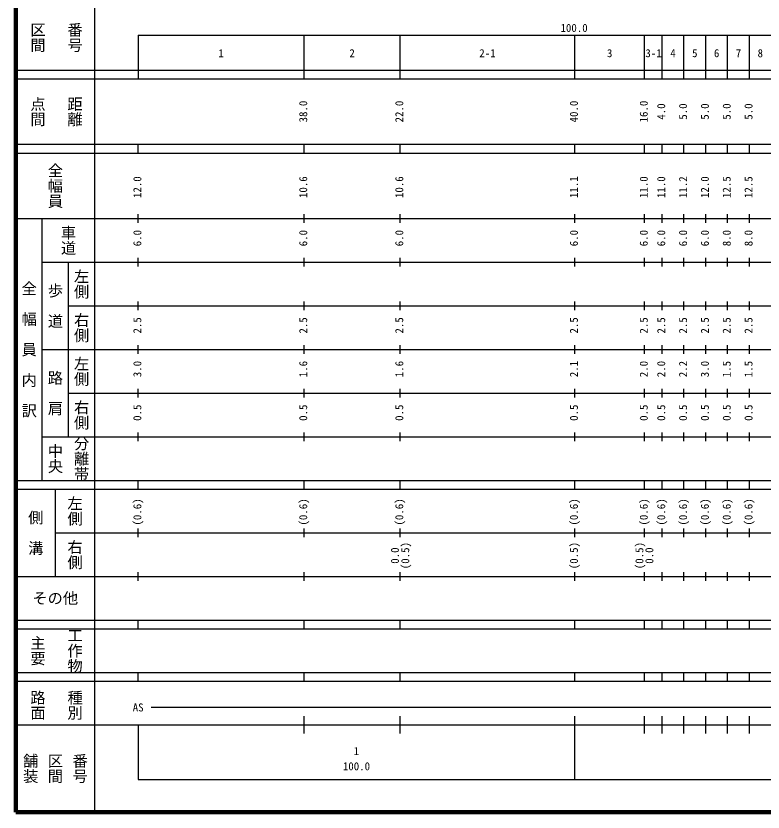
# Model space of a CAD drawing. Units: millimetres on the paper, enlarged 1000 times. Extents: x 40000 to 680000, y 20000 to 380000.
# Drawn here: x 40000 to 211136, y 20000 to 202409 of the extents above; entities that cross this region are included whole.
import ezdxf
from ezdxf.enums import TextEntityAlignment as Align

# ---------------------------------------------------------------- set-up
doc = ezdxf.new("R2010")
doc.units = ezdxf.units.MM
doc.header["$LTSCALE"] = 1000
doc.layers.add('M-TTL', color=2, linetype='Continuous', lineweight=140)
doc.layers.add('M-TTL-BAND', color=7, linetype='Continuous', lineweight=25)
doc.styles.add('@ＭＳ ゴシック', font='')
doc.styles.add('ＭＳ ゴシック', font='')
doc.styles.get('@ＭＳ ゴシック').set_extended_font_data('@MS Gothic')
doc.styles.get('ＭＳ ゴシック').set_extended_font_data('MS Gothic')

msp = doc.modelspace()

# ---------------------------------------------------------------- linework, layer by layer
at = {"layer": 'M-TTL'}
for p, q in [((40000, 380000), (40000, 20000)), ((40000, 20000), (680000, 20000))]:
    msp.add_line(p, q, dxfattribs=at)
at = {"layer": 'M-TTL-BAND'}
for p, q in [((58000, 370000), (58000, 20000)), ((68000, 198000), (579000, 198000)), ((68000, 198000), (68000, 188000)), ((106000, 188000), (106000, 198000)), ((128000, 188000), (128000, 198000)), ((168000, 188000), (168000, 198000)), ((184000, 188000), (184000, 198000)), ((188000, 188000), (188000, 198000)), ((193000, 188000), (193000, 198000)), ((198000, 188000), (198000, 198000)), ((203000, 188000), (203000, 198000)), ((208000, 188000), (208000, 198000)), ((40000, 190000), (579000, 190000)), ((40000, 188000), (579000, 188000)), ((40000, 173000), (579000, 173000)), ((68000, 171000), (68000, 173000)), ((106000, 171000), (106000, 173000)), ((128000, 171000), (128000, 173000)), ((168000, 171000), (168000, 173000)), ((184000, 171000), (184000, 173000)), ((188000, 171000), (188000, 173000)), ((193000, 171000), (193000, 173000)), ((198000, 171000), (198000, 173000)), ((203000, 171000), (203000, 173000)), ((208000, 171000), (208000, 173000)), ((40000, 171000), (579000, 171000)), ((68000, 155000), (68000, 157000)), ((106000, 155000), (106000, 157000)), ((128000, 155000), (128000, 157000)), ((168000, 155000), (168000, 157000)), ((184000, 155000), (184000, 157000)), ((188000, 155000), (188000, 157000)), ((193000, 155000), (193000, 157000)), ((198000, 155000), (198000, 157000)), ((203000, 155000), (203000, 157000)), ((208000, 155000), (208000, 157000)), ((40000, 156000), (579000, 156000)), ((46000, 96000), (46000, 156000)), ((46000, 146000), (579000, 146000)), ((52000, 146000), (52000, 106000)), ((68000, 145000), (68000, 147000)), ((106000, 145000), (106000, 147000)), ((128000, 145000), (128000, 147000)), ((168000, 145000), (168000, 147000)), ((184000, 145000), (184000, 147000)), ((188000, 145000), (188000, 147000)), ((193000, 145000), (193000, 147000)), ((198000, 145000), (198000, 147000)), ((203000, 145000), (203000, 147000)), ((208000, 145000), (208000, 147000)), ((68000, 135000), (68000, 137000)), ((106000, 135000), (106000, 137000)), ((128000, 135000), (128000, 137000)), ((168000, 135000), (168000, 137000)), ((184000, 135000), (184000, 137000)), ((188000, 135000), (188000, 137000)), ((193000, 135000), (193000, 137000)), ((198000, 135000), (198000, 137000)), ((203000, 135000), (203000, 137000)), ((208000, 135000), (208000, 137000)), ((52000, 136000), (579000, 136000)), ((46000, 126000), (579000, 126000)), ((68000, 125000), (68000, 127000)), ((106000, 125000), (106000, 127000)), ((128000, 125000), (128000, 127000)), ((168000, 125000), (168000, 127000)), ((184000, 125000), (184000, 127000)), ((188000, 125000), (188000, 127000)), ((193000, 125000), (193000, 127000)), ((198000, 125000), (198000, 127000)), ((203000, 125000), (203000, 127000)), ((208000, 125000), (208000, 127000)), ((68000, 115000), (68000, 117000)), ((106000, 115000), (106000, 117000)), ((128000, 115000), (128000, 117000)), ((168000, 115000), (168000, 117000)), ((184000, 115000), (184000, 117000)), ((188000, 115000), (188000, 117000)), ((193000, 115000), (193000, 117000)), ((198000, 115000), (198000, 117000)), ((203000, 115000), (203000, 117000)), ((208000, 115000), (208000, 117000)), ((52000, 116000), (579000, 116000)), ((46000, 106000), (579000, 106000)), ((68000, 105000), (68000, 107000)), ((106000, 105000), (106000, 107000)), ((128000, 105000), (128000, 107000)), ((168000, 105000), (168000, 107000)), ((184000, 105000), (184000, 107000)), ((188000, 105000), (188000, 107000)), ((193000, 105000), (193000, 107000)), ((198000, 105000), (198000, 107000)), ((203000, 105000), (203000, 107000)), ((208000, 105000), (208000, 107000)), ((40000, 96000), (579000, 96000)), ((68000, 94000), (68000, 96000)), ((106000, 94000), (106000, 96000)), ((128000, 94000), (128000, 96000)), ((168000, 94000), (168000, 96000)), ((184000, 94000), (184000, 96000)), ((188000, 94000), (188000, 96000)), ((193000, 94000), (193000, 96000)), ((198000, 94000), (198000, 96000)), ((203000, 94000), (203000, 96000)), ((208000, 94000), (208000, 96000)), ((40000, 94000), (579000, 94000)), ((49000, 94000), (49000, 74000)), ((49000, 84000), (579000, 84000)), ((68000, 83000), (68000, 85000)), ((106000, 83000), (106000, 85000)), ((128000, 83000), (128000, 85000)), ((168000, 83000), (168000, 85000)), ((184000, 83000), (184000, 85000)), ((188000, 83000), (188000, 85000)), ((193000, 83000), (193000, 85000)), ((198000, 83000), (198000, 85000)), ((203000, 83000), (203000, 85000)), ((208000, 83000), (208000, 85000)), ((68000, 73000), (68000, 75000)), ((106000, 73000), (106000, 75000)), ((128000, 73000), (128000, 75000)), ((168000, 73000), (168000, 75000)), ((184000, 73000), (184000, 75000)), ((188000, 73000), (188000, 75000)), ((193000, 73000), (193000, 75000)), ((198000, 73000), (198000, 75000)), ((203000, 73000), (203000, 75000)), ((208000, 73000), (208000, 75000)), ((40000, 74000), (579000, 74000)), ((40000, 64000), (579000, 64000)), ((68000, 62000), (68000, 64000)), ((106000, 62000), (106000, 64000)), ((128000, 62000), (128000, 64000)), ((168000, 62000), (168000, 64000)), ((184000, 62000), (184000, 64000)), ((188000, 62000), (188000, 64000)), ((193000, 62000), (193000, 64000)), ((198000, 62000), (198000, 64000)), ((203000, 62000), (203000, 64000)), ((208000, 62000), (208000, 64000)), ((40000, 62000), (579000, 62000)), ((40000, 52000), (579000, 52000)), ((68000, 50000), (68000, 52000)), ((106000, 50000), (106000, 52000)), ((128000, 50000), (128000, 52000)), ((168000, 50000), (168000, 52000)), ((184000, 50000), (184000, 52000)), ((188000, 50000), (188000, 52000)), ((193000, 50000), (193000, 52000)), ((198000, 50000), (198000, 52000)), ((203000, 50000), (203000, 52000)), ((208000, 50000), (208000, 52000)), ((40000, 50000), (579000, 50000)), ((71000, 44000), (565000, 44000)), ((106000, 38000), (106000, 42000)), ((128000, 38000), (128000, 42000)), ((168000, 27500), (168000, 42000)), ((184000, 38000), (184000, 42000)), ((188000, 38000), (188000, 42000)), ((193000, 38000), (193000, 42000)), ((198000, 38000), (198000, 42000)), ((203000, 38000), (203000, 42000)), ((208000, 38000), (208000, 42000)), ((40000, 40000), (579000, 40000)), ((68000, 40000), (68000, 27500)), ((68000, 27500), (579000, 27500))]:
    msp.add_line(p, q, dxfattribs=at)

# ---------------------------------------------------------------- texts
at = {"layer": 'M-TTL-BAND', "style": '@ＭＳ ゴシック'}
for s, p in [('番号', (53500, 197500)), ('区間', (45000, 197500)), ('点間', (45000, 180500)), ('距離', (53500, 180500)), ('全幅員', (49000, 163500)), ('車道', (52000, 151000)), ('左側', (55000, 141000)), ('全\u3000幅\u3000員\u3000内\u3000訳', (43000, 126000)), ('歩\u3000道', (49000, 136000)), ('右側', (55000, 131000)), ('左側', (55000, 121000)), ('路\u3000肩', (49000, 116000)), ('右側', (55000, 111000)), ('分離帯', (55000, 101000)), ('中央', (49000, 101000)), ('左側', (53500, 89000)), ('側\u3000溝', (44500, 84000)), ('右側', (53500, 79000)), ('主要', (45000, 57000)), ('工作物', (53500, 57000)), ('路面', (45000, 44500)), ('種別', (53500, 44500)), ('舗装', (43333, 30000)), ('区間', (49000, 30000)), ('番号', (54667, 30000))]:
    msp.add_text(s, height=2566, rotation=270, dxfattribs=at).set_placement(p, align=Align.MIDDLE_CENTER)
at = {"layer": 'M-TTL-BAND', "style": 'ＭＳ ゴシック'}
for s, p in [('100.0', (167844, 198195)), ('1', (87000, 192405)), ('2', (117000, 192405)), ('2-1', (148000, 192405)), ('3', (176000, 192405)), ('3-1', (186051, 192405)), ('4', (190500, 192405)), ('5', (195500, 192405)), ('6', (200500, 192405)), ('7', (205500, 192405)), ('8', (210500, 192405)), ('AS', (68000, 42500)), ('1', (118000, 32523)), ('100.0', (118000, 29033))]:
    msp.add_text(s, height=1833, dxfattribs=at).set_placement(p, align=Align.BOTTOM_CENTER)
for s, p in [('38.0', (107264, 180500)), ('22.0', (129264, 180500)), ('40.0', (169264, 180500)), ('16.0', (185264, 180500)), ('4.0', (189264, 180500)), ('5.0', (194264, 180500)), ('5.0', (199264, 180500)), ('5.0', (204264, 180500)), ('5.0', (209264, 180500)), ('12.0', (69264, 163174)), ('10.6', (107264, 163174)), ('10.6', (129264, 163174)), ('11.1', (169264, 163174)), ('11.0', (185264, 163174)), ('11.0', (189264, 163174)), ('11.2', (194264, 163174)), ('12.0', (199264, 163174)), ('12.5', (204264, 163174)), ('12.5', (209264, 163174)), ('6.0', (69264, 151500)), ('6.0', (107264, 151500)), ('6.0', (129264, 151500)), ('6.0', (169264, 151500)), ('6.0', (185264, 151500)), ('6.0', (189264, 151500)), ('6.0', (194264, 151500)), ('6.0', (199264, 151500)), ('8.0', (204264, 151500)), ('8.0', (209264, 151500)), ('2.5', (69264, 131500)), ('2.5', (107264, 131500)), ('2.5', (129264, 131500)), ('2.5', (169264, 131500)), ('2.5', (185264, 131500)), ('2.5', (189264, 131500)), ('2.5', (194264, 131500)), ('2.5', (199264, 131500)), ('2.5', (204264, 131500)), ('2.5', (209264, 131500)), ('3.0', (69264, 121500)), ('1.6', (107264, 121500)), ('1.6', (129264, 121500)), ('2.1', (169264, 121500)), ('2.0', (185264, 121500)), ('2.0', (189264, 121500)), ('2.2', (194264, 121500)), ('3.0', (199264, 121500)), ('1.5', (204264, 121500)), ('1.5', (209264, 121500)), ('0.5', (69264, 111500)), ('0.5', (107264, 111500)), ('0.5', (129264, 111500)), ('0.5', (169264, 111500)), ('0.5', (185264, 111500)), ('0.5', (189264, 111500)), ('0.5', (194264, 111500)), ('0.5', (199264, 111500)), ('0.5', (204264, 111500)), ('0.5', (209264, 111500)), ('(0.6)', (69264, 88764)), ('(0.6)', (107264, 88764)), ('(0.6)', (129264, 88764)), ('(0.6)', (169264, 88764)), ('(0.6)', (185264, 88764)), ('(0.6)', (189264, 88764)), ('(0.6)', (194264, 88764)), ('(0.6)', (199264, 88764)), ('(0.6)', (204264, 88764)), ('(0.6)', (209264, 88764)), ('0.0', (128264, 78764)), ('(0.5)', (130634, 78764)), ('(0.5)', (169264, 78764)), ('(0.5)', (184264, 78764)), ('0.0', (186541, 78764))]:
    msp.add_text(s, height=1833, rotation=90, dxfattribs=at).set_placement(p, align=Align.BOTTOM_CENTER)
msp.add_text('その他', height=2566, dxfattribs=at).set_placement((49000, 69000), align=Align.MIDDLE_CENTER)

doc.saveas('drawing.dxf')
